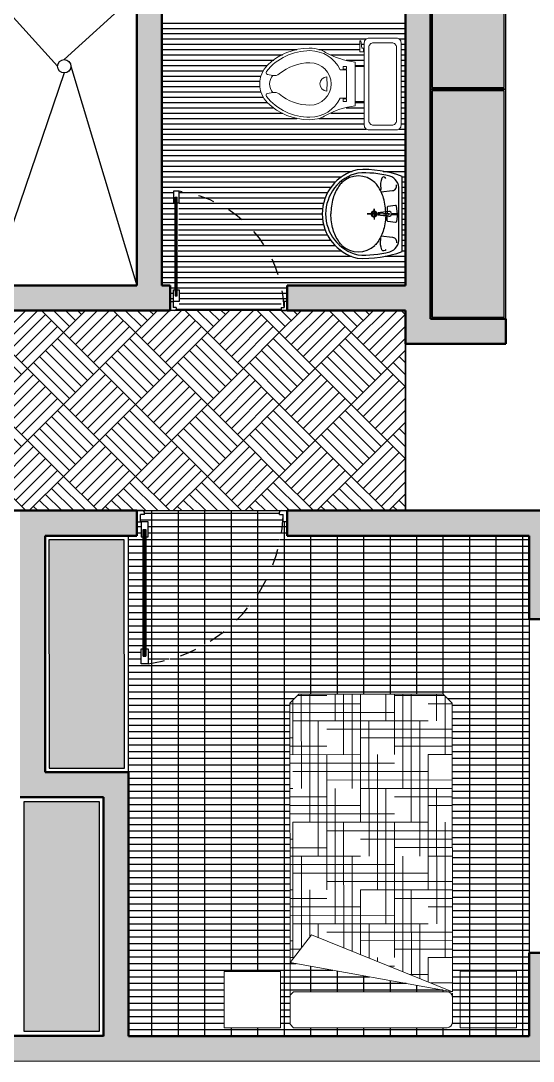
# Model space of a CAD drawing. Header units: millimetres. Extents: x 2999.9 to 3041.9, y 869.6 to 906.3.
# Drawn here: x 3009.52 to 3012.59, y 884.7 to 890.94 of the extents above; entities that cross this region are included whole.
import ezdxf

# ---------------------------------------------------------------- set-up
doc = ezdxf.new("R2010")
doc.units = ezdxf.units.MM
doc.linetypes.add('DASHED2', pattern=[9.525, 6.35, -3.175])
for name, color, linetype in [('1 proyeccion', 253, 'DASHED2'), ('1 puerta 0009', 242, 'Continuous'), ('1 puerta 002', 7, 'Continuous'), ('THIET-BI', 21, 'Continuous')]:
    doc.layers.add(name, color=color, linetype=linetype)
for name, color, linetype, lineweight in [('mori', 166, 'Continuous', 30), ('MOVI', 7, 'Continuous', 9), ('MUEBLES FIJOS', 134, 'Continuous', 9)]:
    doc.layers.add(name, color=color, linetype=linetype, lineweight=lineweight)

msp = doc.modelspace()

# ---------------------------------------------------------------- hatches: boundary and pattern name
h = msp.add_hatch(color=256)
h.dxf.hatch_style = 1
h.set_gradient(color1=(127, 63, 0), color2=(143, 71, 0), one_color=1, tint=0.28, name='CYLINDER')
h.paths.add_polyline_path([(3009.2442, 891.3288), (3009.2442, 891.8788), (3007.6438, 891.8788), (3007.6438, 891.3288)])
h.paths.add_polyline_path([(3009.6942, 886.4601), (3010.1442, 886.4601), (3010.1424, 887.8281), (3009.6924, 887.8281)])
h.paths.add_polyline_path([(3009.9942, 886.2601), (3009.5442, 886.2601), (3009.5442, 884.881), (3009.9942, 884.881)])
h = msp.add_hatch(color=256)
h.dxf.hatch_style = 1
h.set_gradient(color1=(127, 63, 0), color2=(143, 71, 0), one_color=1, tint=0.28, name='CYLINDER')
h.paths.add_polyline_path([(3011.9897, 889.163), (3012.4197, 889.163), (3012.4197, 890.5184), (3011.9897, 890.5184)])
h.paths.add_polyline_path([(3012.4197, 891.8938), (3011.9897, 891.8938), (3011.9897, 890.5384), (3012.4197, 890.5384)])
at = {"layer": '1 puerta 0009'}
h = msp.add_hatch(dxfattribs=at)
h.set_pattern_fill('_USER', color=256, scale=0.003811, angle=135, style=0, pattern_type=0)
h.set_pattern_definition([(45, (0, 0), (-0.0026948625105, 0.0026948625105), [])])
h.paths.add_polyline_path([(3010.4612, 889.3256), (3010.4612, 889.2906), (3010.449, 889.2906), (3010.449, 889.8821), (3010.4612, 889.8821), (3010.4612, 889.8471)])
h = msp.add_hatch(dxfattribs=at)
h.set_pattern_fill('_USER', color=256, scale=0.0049, angle=225, style=0, pattern_type=0)
h.set_pattern_definition([(225, (4159.2044977, 1107.355058), (0.003464823228, -0.003464823228), [])])
h.paths.add_polyline_path([(3010.2732, 887.8456), (3010.2732, 887.8906), (3010.2575, 887.8906), (3010.2575, 887.1301), (3010.2732, 887.1301), (3010.2732, 887.1751)])

# ---------------------------------------------------------------- linework, layer by layer
for p, q in [((3011.9797, 891.9038), (3011.9797, 890.5284)), ((3011.9897, 891.8938), (3011.9897, 890.5384)), ((3012.4197, 890.5384), (3012.4197, 891.8938)), ((3012.4297, 890.5284), (3012.4297, 891.9038)), ((3009.7442, 890.6661), (3009.3492, 891.1038)), ((3009.7842, 890.7061), (3010.2192, 891.1038)), ((3009.8242, 890.6661), (3010.2192, 889.353)), ((3009.7842, 890.6261), (3009.3492, 889.353)), ((3012.4297, 890.5284), (3011.9797, 890.5284)), ((3011.9797, 890.5284), (3011.9797, 889.153)), ((3011.9797, 890.5284), (3012.4297, 890.5284)), ((3011.9897, 890.5384), (3012.4197, 890.5384)), ((3012.4197, 890.5184), (3011.9897, 890.5184)), ((3011.9897, 890.5184), (3011.9897, 889.163)), ((3012.4197, 889.163), (3012.4197, 890.5184)), ((3012.4297, 889.153), (3012.4297, 890.5284)), ((3011.8297, 889.2031), (3007.6188, 889.2031)), ((3011.1192, 889.2031), (3010.4192, 889.203)), ((3011.8297, 888.0031), (3011.8297, 889.2031)), ((3011.9797, 889.153), (3012.4297, 889.153)), ((3011.9897, 889.163), (3012.4197, 889.163)), ((3011.8297, 889.003), (3011.8297, 888.0031)), ((3007.6188, 888.0031), (3011.8297, 888.0031)), ((3010.1692, 887.8531), (3009.6692, 887.8531)), ((3009.6692, 887.8531), (3009.6692, 886.4351)), ((3010.1424, 887.8281), (3009.6924, 887.8281)), ((3009.6924, 887.8281), (3009.6942, 886.4601)), ((3010.1442, 886.4601), (3010.1424, 887.8281)), ((3010.1692, 886.4351), (3010.1692, 887.8531)), ((3009.6692, 886.4351), (3010.1692, 886.4351)), ((3009.6942, 886.4601), (3010.1442, 886.4601)), ((3009.5192, 886.2851), (3010.0192, 886.2851)), ((3009.5442, 884.881), (3009.5442, 886.2601)), ((3009.5442, 886.2601), (3009.9942, 886.2601)), ((3009.9942, 886.2601), (3009.9942, 884.881)), ((3010.0192, 886.2851), (3010.0192, 884.856)), ((3009.9942, 884.881), (3009.5442, 884.881)), ((3010.0192, 884.856), (3009.5192, 884.856))]:
    msp.add_line(p, q)
at = {"color": 252, "linetype": 'Continuous'}
for p, q in [((3010.3692, 890.9252), (3011.8297, 890.9252)), ((3010.3692, 890.8935), (3011.8297, 890.8935)), ((3010.3692, 890.8617), (3011.8297, 890.8617)), ((3010.3692, 890.83), (3011.5938, 890.83)), ((3010.3692, 890.7982), (3011.5559, 890.7982)), ((3011.5642, 890.7982), (3011.5822, 890.7982)), ((3011.7906, 890.83), (3011.8297, 890.83)), ((3011.8022, 890.7982), (3011.8297, 890.7982)), ((3010.3692, 890.7665), (3011.1774, 890.7665)), ((3010.3692, 890.7347), (3011.091, 890.7347)), ((3011.3095, 890.7665), (3011.5559, 890.7665)), ((3011.3822, 890.7347), (3011.5822, 890.7347)), ((3011.8022, 890.7665), (3011.8297, 890.7665)), ((3011.8022, 890.7347), (3011.8297, 890.7347)), ((3010.3692, 890.703), (3011.0394, 890.703)), ((3010.3692, 890.6712), (3011.0009, 890.6712)), ((3011.4741, 890.703), (3011.5822, 890.703)), ((3011.5272, 890.6712), (3011.5822, 890.6712)), ((3011.8022, 890.703), (3011.8297, 890.703)), ((3011.8022, 890.6712), (3011.8297, 890.6712)), ((3010.3692, 890.6395), (3010.9766, 890.6395)), ((3010.3692, 890.6077), (3010.9628, 890.6077)), ((3011.8022, 890.6395), (3011.8297, 890.6395)), ((3011.8022, 890.6077), (3011.8297, 890.6077)), ((3010.3692, 890.576), (3010.9565, 890.576)), ((3010.3692, 890.5442), (3010.9565, 890.5442)), ((3011.8022, 890.576), (3011.8297, 890.576)), ((3011.8022, 890.5442), (3011.8297, 890.5442)), ((3010.3692, 890.5125), (3010.9628, 890.5125)), ((3010.3692, 890.4807), (3010.9767, 890.4807)), ((3011.8022, 890.5125), (3011.8297, 890.5125)), ((3011.8022, 890.4807), (3011.8297, 890.4807)), ((3010.3692, 890.449), (3011.001, 890.449)), ((3010.3692, 890.4172), (3011.0396, 890.4172)), ((3011.4734, 890.4172), (3011.5822, 890.4172)), ((3011.5272, 890.449), (3011.5822, 890.449)), ((3011.8022, 890.449), (3011.8297, 890.449)), ((3011.8022, 890.4172), (3011.8297, 890.4172)), ((3010.3692, 890.3855), (3011.0913, 890.3855)), ((3010.3692, 890.3537), (3011.1779, 890.3537)), ((3011.3088, 890.3537), (3011.5822, 890.3537)), ((3011.3818, 890.3855), (3011.5822, 890.3855)), ((3011.8022, 890.3855), (3011.8297, 890.3855)), ((3011.8022, 890.3537), (3011.8297, 890.3537)), ((3010.3692, 890.322), (3011.5822, 890.322)), ((3010.3692, 890.2902), (3011.594, 890.2902)), ((3011.7904, 890.2902), (3011.8297, 890.2902)), ((3011.8022, 890.322), (3011.8297, 890.322)), ((3010.3692, 890.2585), (3011.8297, 890.2585)), ((3010.3692, 890.2267), (3011.8297, 890.2267)), ((3010.3692, 890.195), (3011.8297, 890.195)), ((3010.3692, 890.1632), (3011.8297, 890.1632)), ((3010.3692, 890.1315), (3011.8297, 890.1315)), ((3010.3692, 890.0997), (3011.8297, 890.0997)), ((3010.3692, 890.068), (3011.8297, 890.068)), ((3010.3692, 890.0362), (3011.5104, 890.0362)), ((3010.3692, 890.0045), (3011.447, 890.0045)), ((3011.6942, 890.0362), (3011.8297, 890.0362)), ((3011.8097, 890.0045), (3011.8297, 890.0045)), ((3010.3692, 889.9727), (3011.4097, 889.9727)), ((3010.3692, 889.941), (3011.3835, 889.941)), ((3011.8097, 889.9727), (3011.8297, 889.9727)), ((3011.8097, 889.941), (3011.8297, 889.941)), ((3010.3692, 889.9092), (3010.4385, 889.9092)), ((3010.3692, 889.8775), (3010.4385, 889.8775)), ((3010.4717, 889.9092), (3010.5047, 889.9092)), ((3010.4717, 889.8775), (3010.6238, 889.8775)), ((3010.5047, 889.9092), (3011.3638, 889.9092)), ((3010.6238, 889.8775), (3011.3485, 889.8775)), ((3011.8097, 889.9092), (3011.8297, 889.9092)), ((3011.8097, 889.8775), (3011.8297, 889.8775)), ((3010.3692, 889.8457), (3010.449, 889.8457)), ((3010.3692, 889.814), (3010.449, 889.814)), ((3010.471, 889.814), (3010.7536, 889.814)), ((3010.4717, 889.8457), (3010.6937, 889.8457)), ((3010.6937, 889.8457), (3011.3392, 889.8457)), ((3010.7536, 889.814), (3011.3336, 889.814)), ((3011.8097, 889.8457), (3011.8297, 889.8457)), ((3011.8097, 889.814), (3011.8297, 889.814)), ((3010.3692, 889.7822), (3010.449, 889.7822)), ((3010.3692, 889.7505), (3010.449, 889.7505)), ((3010.4698, 889.7505), (3010.8428, 889.7505)), ((3010.4704, 889.7822), (3010.7982, 889.7822)), ((3010.7982, 889.7822), (3011.3306, 889.7822)), ((3010.8428, 889.7505), (3011.3334, 889.7505)), ((3011.8097, 889.7822), (3011.8297, 889.7822)), ((3011.8097, 889.7505), (3011.8297, 889.7505)), ((3010.3692, 889.7187), (3010.449, 889.7187)), ((3010.3692, 889.687), (3010.449, 889.687)), ((3010.4685, 889.687), (3010.9056, 889.687)), ((3010.4691, 889.7187), (3010.8755, 889.7187)), ((3010.8755, 889.7187), (3011.3386, 889.7187)), ((3010.9056, 889.687), (3011.348, 889.687)), ((3011.8097, 889.7187), (3011.8297, 889.7187)), ((3011.8097, 889.687), (3011.8297, 889.687)), ((3010.3692, 889.6552), (3010.449, 889.6552)), ((3010.3692, 889.6235), (3010.449, 889.6235)), ((3010.4672, 889.6235), (3010.9598, 889.6235)), ((3010.4678, 889.6552), (3010.9357, 889.6552)), ((3010.9357, 889.6552), (3011.3628, 889.6552)), ((3010.9598, 889.6235), (3011.3819, 889.6235)), ((3011.8097, 889.6552), (3011.8297, 889.6552)), ((3011.8097, 889.6235), (3011.8297, 889.6235)), ((3010.3692, 889.5917), (3010.449, 889.5917)), ((3010.3692, 889.56), (3010.449, 889.56)), ((3010.4659, 889.56), (3011.0002, 889.56)), ((3010.4666, 889.5917), (3010.98, 889.5917)), ((3010.98, 889.5917), (3011.4074, 889.5917)), ((3011.0002, 889.56), (3011.4443, 889.56)), ((3011.8097, 889.5917), (3011.8297, 889.5917)), ((3011.8097, 889.56), (3011.8297, 889.56)), ((3010.3692, 889.5282), (3010.449, 889.5282)), ((3010.3692, 889.4965), (3010.449, 889.4965)), ((3010.4647, 889.4965), (3011.0338, 889.4965)), ((3010.4653, 889.5282), (3011.0204, 889.5282)), ((3011.0204, 889.5282), (3011.5047, 889.5282)), ((3011.0338, 889.4965), (3011.8297, 889.4965)), ((3011.7073, 889.5282), (3011.8297, 889.5282)), ((3010.3692, 889.4647), (3010.449, 889.4647)), ((3010.3692, 889.433), (3010.449, 889.433)), ((3010.4634, 889.433), (3011.0587, 889.433)), ((3010.464, 889.4647), (3011.0462, 889.4647)), ((3011.0462, 889.4647), (3011.8297, 889.4647)), ((3011.0587, 889.433), (3011.8297, 889.433)), ((3010.3692, 889.4012), (3010.449, 889.4012)), ((3010.3692, 889.3695), (3010.449, 889.3695)), ((3010.4621, 889.3695), (3011.0786, 889.3695)), ((3010.4627, 889.4012), (3011.0712, 889.4012)), ((3011.0712, 889.4012), (3011.8297, 889.4012)), ((3011.0786, 889.3695), (3011.8297, 889.3695)), ((3010.4192, 889.3377), (3010.449, 889.3377)), ((3010.4192, 889.306), (3010.4385, 889.306)), ((3010.4615, 889.3377), (3011.0844, 889.3377)), ((3010.4717, 889.306), (3011.0903, 889.306)), ((3011.0844, 889.3377), (3011.1192, 889.3377)), ((3011.0903, 889.306), (3011.1192, 889.306)), ((3010.4192, 889.2742), (3010.4385, 889.2742)), ((3010.4717, 889.2742), (3011.0961, 889.2742)), ((3010.4717, 889.2425), (3011.0842, 889.2425)), ((3011.0961, 889.2742), (3011.1192, 889.2742)), ((3010.4542, 889.2107), (3011.0842, 889.2107))]:
    msp.add_line(p, q, dxfattribs=at)
at = {"color": 251, "linetype": 'Continuous'}
for p, q in [((3009.3845, 889.0346), (3009.5531, 889.2031)), ((3009.4205, 888.9986), (3009.6249, 889.2031)), ((3009.4564, 888.9627), (3009.6719, 889.1782)), ((3009.7797, 889.0705), (3009.6471, 889.2031)), ((3009.8156, 889.1064), (3009.7189, 889.2031)), ((3009.7797, 889.0705), (3009.9123, 889.2031)), ((3009.8515, 889.1423), (3009.7907, 889.2031)), ((3009.8156, 889.0346), (3009.9841, 889.2031)), ((3009.8515, 888.9986), (3010.056, 889.2031)), ((3009.8874, 889.1782), (3009.8626, 889.2031)), ((3009.8874, 888.9627), (3010.103, 889.1782)), ((3010.2107, 889.0705), (3010.0781, 889.2031)), ((3010.2466, 889.1064), (3010.1499, 889.2031)), ((3010.2107, 889.0705), (3010.3434, 889.2031)), ((3010.2826, 889.1423), (3010.2218, 889.2031)), ((3010.2466, 889.0346), (3010.4152, 889.2031)), ((3010.2826, 888.9986), (3010.487, 889.2031)), ((3010.3185, 889.1782), (3010.2936, 889.2031)), ((3010.3185, 888.9627), (3010.534, 889.1782)), ((3010.6418, 889.0705), (3010.5092, 889.2031)), ((3010.6777, 889.1064), (3010.581, 889.2031)), ((3010.6418, 889.0705), (3010.7744, 889.2031)), ((3010.7136, 889.1423), (3010.6528, 889.2031)), ((3010.6777, 889.0346), (3010.8462, 889.2031)), ((3010.7136, 888.9986), (3010.9181, 889.2031)), ((3010.7495, 889.1782), (3010.7247, 889.2031)), ((3010.7495, 888.9627), (3010.9651, 889.1782)), ((3011.0728, 889.0705), (3010.9402, 889.2031)), ((3011.1088, 889.1064), (3011.012, 889.2031)), ((3011.0728, 889.0705), (3011.2055, 889.2031)), ((3011.1447, 889.1423), (3011.0839, 889.2031)), ((3011.1088, 889.0346), (3011.2773, 889.2031)), ((3011.1447, 888.9986), (3011.3491, 889.2031)), ((3011.1806, 889.1782), (3011.1557, 889.2031)), ((3011.1806, 888.9627), (3011.3961, 889.1782)), ((3011.5039, 889.0705), (3011.3713, 889.2031)), ((3011.5398, 889.1064), (3011.4431, 889.2031)), ((3011.5039, 889.0705), (3011.6365, 889.2031)), ((3011.5757, 889.1423), (3011.5149, 889.2031)), ((3011.5398, 889.0346), (3011.7084, 889.2031)), ((3011.5757, 888.9986), (3011.7802, 889.2031)), ((3011.6116, 889.1782), (3011.5868, 889.2031)), ((3011.6116, 888.9627), (3011.8272, 889.1782)), ((3011.8297, 889.1757), (3011.8023, 889.2031)), ((3009.4923, 888.9268), (3009.7078, 889.1423)), ((3009.5282, 888.8909), (3009.7438, 889.1064)), ((3009.9234, 888.9268), (3010.1389, 889.1423)), ((3009.9593, 888.8909), (3010.1748, 889.1064)), ((3010.3544, 888.9268), (3010.5699, 889.1423)), ((3010.3903, 888.8909), (3010.6059, 889.1064)), ((3010.7855, 888.9268), (3011.001, 889.1423)), ((3010.8214, 888.8909), (3011.0369, 889.1064)), ((3011.2165, 888.9268), (3011.432, 889.1423)), ((3011.2524, 888.8909), (3011.468, 889.1064)), ((3011.6476, 888.9268), (3011.8297, 889.1089)), ((3009.5641, 888.855), (3009.3486, 889.0705)), ((3009.5641, 888.855), (3009.7797, 889.0705)), ((3009.9952, 888.855), (3009.7797, 889.0705)), ((3009.9952, 888.855), (3010.2107, 889.0705)), ((3010.4263, 888.855), (3010.2107, 889.0705)), ((3010.4263, 888.855), (3010.6418, 889.0705)), ((3010.8573, 888.855), (3010.6418, 889.0705)), ((3010.8573, 888.855), (3011.0728, 889.0705)), ((3011.2884, 888.855), (3011.0728, 889.0705)), ((3011.2884, 888.855), (3011.5039, 889.0705)), ((3011.7194, 888.855), (3011.5039, 889.0705)), ((3009.5282, 888.819), (3009.3127, 889.0346)), ((3009.9234, 888.7831), (3009.7078, 888.9986)), ((3009.9593, 888.819), (3009.7438, 889.0346)), ((3010.3544, 888.7831), (3010.1389, 888.9986)), ((3010.3903, 888.819), (3010.1748, 889.0346)), ((3010.7855, 888.7831), (3010.5699, 888.9986)), ((3010.8214, 888.819), (3010.6059, 889.0346)), ((3011.2165, 888.7831), (3011.001, 888.9986)), ((3011.2524, 888.819), (3011.0369, 889.0346)), ((3011.6476, 888.7831), (3011.432, 888.9986)), ((3011.6835, 888.819), (3011.468, 889.0346)), ((3011.6835, 888.8909), (3011.8297, 889.0371)), ((3009.8515, 888.7113), (3009.636, 888.9268)), ((3009.8874, 888.7472), (3009.6719, 888.9627)), ((3010.2826, 888.7113), (3010.067, 888.9268)), ((3010.3185, 888.7472), (3010.103, 888.9627)), ((3010.7136, 888.7113), (3010.4981, 888.9268)), ((3010.7495, 888.7472), (3010.534, 888.9627)), ((3011.1447, 888.7113), (3010.9291, 888.9268)), ((3011.1806, 888.7472), (3010.9651, 888.9627)), ((3011.5757, 888.7113), (3011.3602, 888.9268)), ((3011.6116, 888.7472), (3011.3961, 888.9627)), ((3011.7194, 888.855), (3011.8297, 888.9652)), ((3011.8297, 888.8884), (3011.7913, 888.9268)), ((3011.8297, 888.9602), (3011.8272, 888.9627)), ((3009.8156, 888.6753), (3009.6001, 888.8909)), ((3010.2466, 888.6753), (3010.0311, 888.8909)), ((3010.6777, 888.6753), (3010.4622, 888.8909)), ((3011.1088, 888.6753), (3010.8932, 888.8909)), ((3011.5398, 888.6753), (3011.3243, 888.8909)), ((3011.8297, 888.8165), (3011.7553, 888.8909)), ((3009.3486, 888.6394), (3009.5641, 888.855)), ((3009.3845, 888.6035), (3009.6001, 888.819)), ((3009.7797, 888.6394), (3009.5641, 888.855)), ((3009.7797, 888.6394), (3009.9952, 888.855)), ((3009.8156, 888.6035), (3010.0311, 888.819)), ((3010.2107, 888.6394), (3009.9952, 888.855)), ((3010.2107, 888.6394), (3010.4263, 888.855)), ((3010.2466, 888.6035), (3010.4622, 888.819)), ((3010.6418, 888.6394), (3010.4263, 888.855)), ((3010.6418, 888.6394), (3010.8573, 888.855)), ((3010.6777, 888.6035), (3010.8932, 888.819)), ((3011.0728, 888.6394), (3010.8573, 888.855)), ((3011.0728, 888.6394), (3011.2884, 888.855)), ((3011.1088, 888.6035), (3011.3243, 888.819)), ((3011.5039, 888.6394), (3011.2884, 888.855)), ((3011.5039, 888.6394), (3011.7194, 888.855)), ((3011.5398, 888.6035), (3011.7553, 888.819)), ((3011.8297, 888.7447), (3011.7194, 888.855)), ((3009.4205, 888.5676), (3009.636, 888.7831)), ((3009.4564, 888.5317), (3009.6719, 888.7472)), ((3009.8515, 888.5676), (3010.067, 888.7831)), ((3009.8874, 888.5317), (3010.103, 888.7472)), ((3010.2826, 888.5676), (3010.4981, 888.7831)), ((3010.3185, 888.5317), (3010.534, 888.7472)), ((3010.7136, 888.5676), (3010.9291, 888.7831)), ((3010.7495, 888.5317), (3010.9651, 888.7472)), ((3011.1447, 888.5676), (3011.3602, 888.7831)), ((3011.1806, 888.5317), (3011.3961, 888.7472)), ((3011.5757, 888.5676), (3011.7913, 888.7831)), ((3011.6116, 888.5317), (3011.8272, 888.7472)), ((3009.4923, 888.4957), (3009.7078, 888.7113)), ((3009.5282, 888.4598), (3009.7438, 888.6753)), ((3009.9234, 888.4957), (3010.1389, 888.7113)), ((3009.9593, 888.4598), (3010.1748, 888.6753)), ((3010.3544, 888.4957), (3010.5699, 888.7113)), ((3010.3903, 888.4598), (3010.6059, 888.6753)), ((3010.7855, 888.4957), (3011.001, 888.7113)), ((3010.8214, 888.4598), (3011.0369, 888.6753)), ((3011.2165, 888.4957), (3011.432, 888.7113)), ((3011.2524, 888.4598), (3011.468, 888.6753)), ((3011.6476, 888.4957), (3011.8297, 888.6779)), ((3009.5641, 888.4239), (3009.3486, 888.6394)), ((3009.5641, 888.4239), (3009.7797, 888.6394)), ((3009.9952, 888.4239), (3009.7797, 888.6394)), ((3009.9952, 888.4239), (3010.2107, 888.6394)), ((3010.4263, 888.4239), (3010.2107, 888.6394)), ((3010.4263, 888.4239), (3010.6418, 888.6394)), ((3010.8573, 888.4239), (3010.6418, 888.6394)), ((3010.8573, 888.4239), (3011.0728, 888.6394)), ((3011.2884, 888.4239), (3011.0728, 888.6394)), ((3011.2884, 888.4239), (3011.5039, 888.6394)), ((3011.7194, 888.4239), (3011.5039, 888.6394)), ((3009.5282, 888.388), (3009.3127, 888.6035)), ((3009.9234, 888.3521), (3009.7078, 888.5676)), ((3009.9593, 888.388), (3009.7438, 888.6035)), ((3010.3544, 888.3521), (3010.1389, 888.5676)), ((3010.3903, 888.388), (3010.1748, 888.6035)), ((3010.7855, 888.3521), (3010.5699, 888.5676)), ((3010.8214, 888.388), (3010.6059, 888.6035)), ((3011.2165, 888.3521), (3011.001, 888.5676)), ((3011.2524, 888.388), (3011.0369, 888.6035)), ((3011.6476, 888.3521), (3011.432, 888.5676)), ((3011.6835, 888.388), (3011.468, 888.6035)), ((3011.6835, 888.4598), (3011.8297, 888.606)), ((3009.8515, 888.2802), (3009.636, 888.4957)), ((3009.8874, 888.3161), (3009.6719, 888.5317)), ((3010.2826, 888.2802), (3010.067, 888.4957)), ((3010.3185, 888.3161), (3010.103, 888.5317)), ((3010.7136, 888.2802), (3010.4981, 888.4957)), ((3010.7495, 888.3161), (3010.534, 888.5317)), ((3011.1447, 888.2802), (3010.9291, 888.4957)), ((3011.1806, 888.3161), (3010.9651, 888.5317)), ((3011.5757, 888.2802), (3011.3602, 888.4957)), ((3011.6116, 888.3161), (3011.3961, 888.5317)), ((3011.7194, 888.4239), (3011.8297, 888.5342)), ((3011.8297, 888.4573), (3011.7913, 888.4957)), ((3011.8297, 888.5291), (3011.8272, 888.5317)), ((3009.3486, 888.2084), (3009.5641, 888.4239)), ((3009.7797, 888.2084), (3009.5641, 888.4239)), ((3009.8156, 888.2443), (3009.6001, 888.4598)), ((3009.7797, 888.2084), (3009.9952, 888.4239)), ((3010.2107, 888.2084), (3009.9952, 888.4239)), ((3010.2466, 888.2443), (3010.0311, 888.4598)), ((3010.2107, 888.2084), (3010.4263, 888.4239)), ((3010.6418, 888.2084), (3010.4263, 888.4239)), ((3010.6777, 888.2443), (3010.4622, 888.4598)), ((3010.6418, 888.2084), (3010.8573, 888.4239)), ((3011.0728, 888.2084), (3010.8573, 888.4239)), ((3011.1088, 888.2443), (3010.8932, 888.4598)), ((3011.0728, 888.2084), (3011.2884, 888.4239)), ((3011.5039, 888.2084), (3011.2884, 888.4239)), ((3011.5398, 888.2443), (3011.3243, 888.4598)), ((3011.5039, 888.2084), (3011.7194, 888.4239)), ((3011.8297, 888.3136), (3011.7194, 888.4239)), ((3011.8297, 888.3855), (3011.7553, 888.4598)), ((3009.3845, 888.1725), (3009.6001, 888.388)), ((3009.8156, 888.1725), (3010.0311, 888.388)), ((3010.2466, 888.1725), (3010.4622, 888.388)), ((3010.6777, 888.1725), (3010.8932, 888.388)), ((3011.1088, 888.1725), (3011.3243, 888.388)), ((3011.5398, 888.1725), (3011.7553, 888.388)), ((3009.4205, 888.1365), (3009.636, 888.3521)), ((3009.4564, 888.1006), (3009.6719, 888.3161)), ((3009.8515, 888.1365), (3010.067, 888.3521)), ((3009.8874, 888.1006), (3010.103, 888.3161)), ((3010.2826, 888.1365), (3010.4981, 888.3521)), ((3010.3185, 888.1006), (3010.534, 888.3161)), ((3010.7136, 888.1365), (3010.9291, 888.3521)), ((3010.7495, 888.1006), (3010.9651, 888.3161)), ((3011.1447, 888.1365), (3011.3602, 888.3521)), ((3011.1806, 888.1006), (3011.3961, 888.3161)), ((3011.5757, 888.1365), (3011.7913, 888.3521)), ((3011.6116, 888.1006), (3011.8272, 888.3161)), ((3009.4923, 888.0647), (3009.7078, 888.2802)), ((3009.5282, 888.0288), (3009.7438, 888.2443)), ((3009.9234, 888.0647), (3010.1389, 888.2802)), ((3009.9593, 888.0288), (3010.1748, 888.2443)), ((3010.3544, 888.0647), (3010.5699, 888.2802)), ((3010.3903, 888.0288), (3010.6059, 888.2443)), ((3010.7855, 888.0647), (3011.001, 888.2802)), ((3010.8214, 888.0288), (3011.0369, 888.2443)), ((3011.2165, 888.0647), (3011.432, 888.2802)), ((3011.2524, 888.0288), (3011.468, 888.2443)), ((3011.6476, 888.0647), (3011.8297, 888.2468)), ((3009.5539, 888.0031), (3009.3486, 888.2084)), ((3009.5744, 888.0031), (3009.7797, 888.2084)), ((3009.9131, 888.0031), (3009.7438, 888.1725)), ((3009.9849, 888.0031), (3009.7797, 888.2084)), ((3010.0055, 888.0031), (3010.2107, 888.2084)), ((3010.3442, 888.0031), (3010.1748, 888.1725)), ((3010.416, 888.0031), (3010.2107, 888.2084)), ((3010.4365, 888.0031), (3010.6418, 888.2084)), ((3010.7752, 888.0031), (3010.6059, 888.1725)), ((3010.8471, 888.0031), (3010.6418, 888.2084)), ((3010.8676, 888.0031), (3011.0728, 888.2084)), ((3011.2063, 888.0031), (3011.0369, 888.1725)), ((3011.2781, 888.0031), (3011.0728, 888.2084)), ((3011.2986, 888.0031), (3011.5039, 888.2084)), ((3011.6373, 888.0031), (3011.468, 888.1725)), ((3011.7092, 888.0031), (3011.5039, 888.2084)), ((3011.6835, 888.0288), (3011.8297, 888.175)), ((3009.8413, 888.0031), (3009.7078, 888.1365)), ((3010.2723, 888.0031), (3010.1389, 888.1365)), ((3010.7034, 888.0031), (3010.5699, 888.1365)), ((3011.1344, 888.0031), (3011.001, 888.1365)), ((3011.5655, 888.0031), (3011.432, 888.1365)), ((3009.6976, 888.0031), (3009.636, 888.0647)), ((3009.7694, 888.0031), (3009.6719, 888.1006)), ((3010.1286, 888.0031), (3010.067, 888.0647)), ((3010.2005, 888.0031), (3010.103, 888.1006)), ((3010.5597, 888.0031), (3010.4981, 888.0647)), ((3010.6315, 888.0031), (3010.534, 888.1006)), ((3010.9907, 888.0031), (3010.9291, 888.0647)), ((3011.0626, 888.0031), (3010.9651, 888.1006)), ((3011.4218, 888.0031), (3011.3602, 888.0647)), ((3011.4936, 888.0031), (3011.3961, 888.1006)), ((3011.7297, 888.0031), (3011.8297, 888.1031)), ((3011.8297, 888.0263), (3011.7913, 888.0647)), ((3011.8297, 888.0981), (3011.8272, 888.1006)), ((3009.6257, 888.0031), (3009.6001, 888.0288)), ((3010.0568, 888.0031), (3010.0311, 888.0288)), ((3010.2642, 887.9884), (3011.0742, 887.9884)), ((3010.3094, 887.0905), (3010.3094, 888.0031)), ((3010.4878, 888.0031), (3010.4622, 888.0288)), ((3010.4682, 887.1309), (3010.4682, 888.0031)), ((3010.6269, 887.2046), (3010.6269, 888.0031)), ((3010.7857, 887.3217), (3010.7857, 888.0031)), ((3010.9189, 888.0031), (3010.8932, 888.0288)), ((3010.9444, 887.5101), (3010.9444, 888.0031)), ((3011.3499, 888.0031), (3011.3243, 888.0288)), ((3011.781, 888.0031), (3011.7553, 888.0288)), ((3010.2417, 887.9487), (3011.0927, 887.9487)), ((3011.1032, 884.8538), (3011.1032, 887.9356)), ((3010.2192, 887.909), (3010.244, 887.909)), ((3010.2192, 887.8693), (3010.244, 887.8693)), ((3010.2867, 887.909), (3011.0877, 887.909)), ((3010.2867, 887.8693), (3011.0827, 887.8693)), ((3011.0817, 887.8693), (3011.1192, 887.8693)), ((3011.089, 887.909), (3011.1192, 887.909)), ((3010.1692, 887.8296), (3010.2575, 887.8296)), ((3010.2732, 887.8296), (3011.0744, 887.8296)), ((3011.0778, 887.8296), (3012.5692, 887.8296)), ((3011.2619, 886.9039), (3011.2619, 887.8531)), ((3011.4207, 886.904), (3011.4207, 887.8531)), ((3011.5794, 886.904), (3011.5794, 887.8531)), ((3011.7382, 886.9041), (3011.7382, 887.8531)), ((3011.8969, 886.9042), (3011.8969, 887.8531)), ((3012.0557, 886.9039), (3012.0557, 887.8531)), ((3012.2144, 884.8538), (3012.2144, 887.8531)), ((3012.3732, 884.8538), (3012.3732, 887.8531)), ((3012.5319, 884.8538), (3012.5319, 887.8531)), ((3010.1692, 887.7899), (3010.2575, 887.7899)), ((3010.1692, 887.7502), (3010.2575, 887.7502)), ((3010.2732, 887.7899), (3011.0671, 887.7899)), ((3010.2732, 887.7502), (3011.0554, 887.7502)), ((3011.0582, 887.7502), (3012.5692, 887.7502)), ((3011.0676, 887.7899), (3012.5692, 887.7899)), ((3010.1692, 887.7105), (3010.2575, 887.7105)), ((3010.2732, 887.7105), (3011.0431, 887.7105)), ((3011.0426, 887.7105), (3012.5692, 887.7105)), ((3010.1692, 887.6709), (3010.2575, 887.6709)), ((3010.1692, 887.6312), (3010.2575, 887.6312)), ((3010.2732, 887.6709), (3011.0309, 887.6709)), ((3010.2732, 887.6312), (3011.0114, 887.6312)), ((3011.0124, 887.6312), (3012.5692, 887.6312)), ((3011.027, 887.6709), (3012.5692, 887.6709)), ((3010.1692, 887.5915), (3010.2575, 887.5915)), ((3010.1692, 887.5518), (3010.2575, 887.5518)), ((3010.2732, 887.5915), (3010.9958, 887.5915)), ((3010.2732, 887.5518), (3010.971, 887.5518)), ((3010.9717, 887.5518), (3012.5692, 887.5518)), ((3010.992, 887.5915), (3012.5692, 887.5915)), ((3010.1692, 887.5121), (3010.2575, 887.5121)), ((3010.2732, 887.5121), (3010.9457, 887.5121)), ((3010.9444, 885.2419), (3010.9444, 887.5043)), ((3010.9504, 887.5121), (3012.5692, 887.5121)), ((3010.1692, 887.4724), (3010.2575, 887.4724)), ((3010.1692, 887.4327), (3010.2575, 887.4327)), ((3010.2732, 887.4724), (3010.9203, 887.4724)), ((3010.2732, 887.4327), (3010.8903, 887.4327)), ((3010.8937, 887.4327), (3012.5692, 887.4327)), ((3010.9204, 887.4724), (3012.5692, 887.4724)), ((3010.1692, 887.393), (3010.2575, 887.393)), ((3010.2732, 887.393), (3010.8602, 887.393)), ((3010.856, 887.393), (3012.5692, 887.393)), ((3010.1692, 887.3534), (3010.2575, 887.3534)), ((3010.1692, 887.3137), (3010.2575, 887.3137)), ((3010.2732, 887.3534), (3010.8184, 887.3534)), ((3010.2732, 887.3137), (3010.7807, 887.3137)), ((3010.7771, 887.3137), (3012.5692, 887.3137)), ((3010.7857, 885.2419), (3010.7857, 887.319)), ((3010.8199, 887.3534), (3012.5692, 887.3534)), ((3010.1692, 887.274), (3010.2575, 887.274)), ((3010.2732, 887.274), (3010.7282, 887.274)), ((3010.7343, 887.274), (3012.5692, 887.274)), ((3010.1692, 887.2343), (3010.2575, 887.2343)), ((3010.1692, 887.1946), (3010.2575, 887.1946)), ((3010.2732, 887.2343), (3010.6725, 887.2343)), ((3010.2732, 887.1946), (3010.6115, 887.1946)), ((3010.6111, 887.1946), (3012.5692, 887.1946)), ((3010.6269, 884.8538), (3010.6269, 887.2018)), ((3010.6729, 887.2343), (3012.5692, 887.2343)), ((3010.1692, 887.1549), (3010.244, 887.1549)), ((3010.1692, 887.1152), (3010.244, 887.1152)), ((3010.2867, 887.1549), (3010.5238, 887.1549)), ((3010.2867, 887.1152), (3010.4131, 887.1152)), ((3010.4183, 887.1152), (3012.5692, 887.1152)), ((3010.4682, 884.8538), (3010.4682, 887.1296)), ((3010.5251, 887.1549), (3012.5692, 887.1549)), ((3010.1692, 887.0755), (3012.5692, 887.0755)), ((3010.3094, 884.8538), (3010.3094, 887.0903)), ((3010.1692, 887.0359), (3012.5692, 887.0359)), ((3010.1692, 886.9962), (3012.5692, 886.9962)), ((3010.1692, 886.9565), (3012.5692, 886.9565)), ((3010.1692, 886.9168), (3012.5692, 886.9168)), ((3010.1692, 886.8771), (3011.1637, 886.8771)), ((3012.0825, 886.8771), (3012.5692, 886.8771)), ((3010.1692, 886.8374), (3011.1365, 886.8374)), ((3012.1095, 886.8374), (3012.5692, 886.8374)), ((3010.1692, 886.7977), (3011.1365, 886.7977)), ((3010.1692, 886.758), (3011.1365, 886.758)), ((3012.1095, 886.7977), (3012.5692, 886.7977)), ((3012.1095, 886.758), (3012.5692, 886.758)), ((3010.1692, 886.7184), (3011.1365, 886.7184)), ((3010.1692, 886.6787), (3011.1366, 886.6787)), ((3012.1095, 886.7184), (3012.5692, 886.7184)), ((3012.1095, 886.6787), (3012.5692, 886.6787)), ((3010.1692, 886.639), (3011.1366, 886.639)), ((3012.1095, 886.639), (3012.5692, 886.639)), ((3010.1692, 886.5993), (3011.1366, 886.5993)), ((3010.1692, 886.5596), (3011.1366, 886.5596)), ((3012.1096, 886.5993), (3012.5692, 886.5993)), ((3012.1096, 886.5596), (3012.5692, 886.5596)), ((3010.1692, 886.5199), (3011.1366, 886.5199)), ((3012.1096, 886.5199), (3012.5692, 886.5199)), ((3010.1692, 886.4802), (3011.1366, 886.4802)), ((3010.1692, 886.4405), (3011.1366, 886.4405)), ((3012.1096, 886.4802), (3012.5692, 886.4802)), ((3012.1096, 886.4405), (3012.5692, 886.4405)), ((3010.1692, 886.4009), (3011.1366, 886.4009)), ((3012.1096, 886.4009), (3012.5692, 886.4009)), ((3010.1692, 886.3612), (3011.1367, 886.3612)), ((3010.1692, 886.3215), (3011.1367, 886.3215)), ((3012.1096, 886.3612), (3012.5692, 886.3612)), ((3012.1097, 886.3215), (3012.5692, 886.3215)), ((3010.1692, 886.2818), (3011.1367, 886.2818)), ((3010.1692, 886.2421), (3011.1367, 886.2421)), ((3012.1097, 886.2818), (3012.5692, 886.2818)), ((3012.1097, 886.2421), (3012.5692, 886.2421)), ((3010.1692, 886.2024), (3011.1367, 886.2024)), ((3012.1097, 886.2024), (3012.5692, 886.2024)), ((3010.1692, 886.1627), (3011.1367, 886.1627)), ((3010.1692, 886.123), (3011.1367, 886.123)), ((3012.1097, 886.1627), (3012.5692, 886.1627)), ((3012.1097, 886.123), (3012.5692, 886.123)), ((3010.1692, 886.0834), (3011.1368, 886.0834)), ((3012.1097, 886.0834), (3012.5692, 886.0834)), ((3010.1692, 886.0437), (3011.1368, 886.0437)), ((3010.1692, 886.004), (3011.1368, 886.004)), ((3012.1097, 886.0437), (3012.5692, 886.0437)), ((3012.1098, 886.004), (3012.5692, 886.004)), ((3010.1692, 885.9643), (3011.1368, 885.9643)), ((3012.1098, 885.9643), (3012.5692, 885.9643)), ((3010.1692, 885.9246), (3011.1368, 885.9246)), ((3010.1692, 885.8849), (3011.1368, 885.8849)), ((3012.1098, 885.9246), (3012.5692, 885.9246)), ((3012.1098, 885.8849), (3012.5692, 885.8849)), ((3010.1692, 885.8452), (3011.1368, 885.8452)), ((3010.1692, 885.8055), (3011.1369, 885.8055)), ((3012.1098, 885.8452), (3012.5692, 885.8452)), ((3012.1098, 885.8055), (3012.5692, 885.8055)), ((3010.1692, 885.7659), (3011.1369, 885.7659)), ((3012.1098, 885.7659), (3012.5692, 885.7659)), ((3010.1692, 885.7262), (3011.1369, 885.7262)), ((3010.1692, 885.6865), (3011.1369, 885.6865)), ((3012.1099, 885.7262), (3012.5692, 885.7262)), ((3012.1099, 885.6865), (3012.5692, 885.6865)), ((3010.1692, 885.6468), (3011.1369, 885.6468)), ((3012.1099, 885.6468), (3012.5692, 885.6468)), ((3010.1692, 885.6071), (3011.1369, 885.6071)), ((3010.1692, 885.5674), (3011.1369, 885.5674)), ((3012.1099, 885.6071), (3012.5692, 885.6071)), ((3012.1099, 885.5674), (3012.5692, 885.5674)), ((3010.1692, 885.5277), (3011.137, 885.5277)), ((3012.1099, 885.5277), (3012.5692, 885.5277)), ((3010.1692, 885.488), (3011.137, 885.488)), ((3010.1692, 885.4484), (3011.137, 885.4484)), ((3012.1099, 885.488), (3012.5692, 885.488)), ((3012.11, 885.4484), (3012.5692, 885.4484)), ((3010.1692, 885.4087), (3011.137, 885.4087)), ((3010.1692, 885.369), (3011.137, 885.369)), ((3012.11, 885.4087), (3012.5692, 885.4087)), ((3012.11, 885.369), (3012.5692, 885.369)), ((3010.1692, 885.3293), (3011.137, 885.3293)), ((3012.11, 885.3293), (3012.5692, 885.3293)), ((3010.1692, 885.2896), (3011.1733, 885.2896)), ((3010.1692, 885.2499), (3011.393, 885.2499)), ((3011.2619, 885.1202), (3011.2619, 885.2736)), ((3011.4207, 885.1202), (3011.4207, 885.2449)), ((3012.11, 885.2896), (3012.5692, 885.2896)), ((3012.11, 885.2499), (3012.5692, 885.2499)), ((3010.1692, 885.2102), (3010.7426, 885.2102)), ((3011.0807, 885.2102), (3011.6128, 885.2102)), ((3011.5794, 885.1203), (3011.5794, 885.2163)), ((3011.7382, 885.1203), (3011.7382, 885.1876)), ((3012.11, 885.2102), (3012.5692, 885.2102)), ((3010.1692, 885.1705), (3010.7426, 885.1705)), ((3010.1692, 885.1309), (3010.7426, 885.1309)), ((3011.0807, 885.1705), (3011.8326, 885.1705)), ((3011.0807, 885.1309), (3012.0524, 885.1309)), ((3011.8969, 885.1204), (3011.8969, 885.1589)), ((3012.0557, 885.1204), (3012.0557, 885.1303)), ((3012.1101, 885.1705), (3012.5692, 885.1705)), ((3012.1101, 885.1309), (3012.5692, 885.1309)), ((3010.1692, 885.0912), (3010.7426, 885.0912)), ((3011.0808, 885.0912), (3011.1371, 885.0912)), ((3012.1098, 885.0912), (3012.5692, 885.0912)), ((3010.1692, 885.0515), (3010.7427, 885.0515)), ((3010.1692, 885.0118), (3010.7427, 885.0118)), ((3011.0808, 885.0515), (3011.1371, 885.0515)), ((3011.0808, 885.0118), (3011.1371, 885.0118)), ((3012.1101, 885.0515), (3012.5692, 885.0515)), ((3012.1101, 885.0118), (3012.5692, 885.0118)), ((3010.1692, 884.9721), (3010.7427, 884.9721)), ((3010.1692, 884.9324), (3010.7427, 884.9324)), ((3011.0808, 884.9721), (3011.1371, 884.9721)), ((3011.0808, 884.9324), (3011.1372, 884.9324)), ((3012.1097, 884.9324), (3012.5692, 884.9324)), ((3012.1101, 884.9721), (3012.5692, 884.9721)), ((3010.1692, 884.8927), (3012.5692, 884.8927)), ((3010.7857, 884.8538), (3010.7857, 884.9038)), ((3010.9444, 884.8538), (3010.9444, 884.9038)), ((3011.2619, 884.8538), (3011.2619, 884.9039)), ((3011.4207, 884.8538), (3011.4207, 884.904)), ((3011.5794, 884.8538), (3011.5794, 884.904)), ((3011.7382, 884.8538), (3011.7382, 884.9041)), ((3011.8969, 884.8538), (3011.8969, 884.9042)), ((3012.0557, 884.8538), (3012.0557, 884.9042))]:
    msp.add_line(p, q, dxfattribs=at)
at = {"color": 41, "lineweight": 30}
msp.add_line((3012.5692, 887.3531), (3012.5692, 885.3538), dxfattribs=at)
msp.add_circle((3009.7842, 890.6661), 0.04)
at = {"linetype": 'Continuous'}
for points in [[(3011.8297, 889.353), (3011.8297, 891.9038), (3011.9797, 889.003)], [(3011.9797, 889.153), (3011.8297, 891.9038), (3011.9797, 891.9038)], [(3011.9797, 889.003), (3011.8297, 891.9038), (3011.9797, 889.153)], [(3011.1192, 889.2031), (3011.1192, 889.353), (3011.8297, 889.2031)], [(3011.8297, 889.2031), (3011.1192, 889.353), (3011.8297, 889.353)], [(3011.8297, 889.2031), (3011.8297, 889.353), (3011.9797, 889.003)], [(3011.8297, 889.003), (3011.8297, 889.2031), (3011.9797, 889.003)], [(3011.9797, 889.003), (3011.9797, 889.153), (3012.4297, 889.003)], [(3012.4297, 889.003), (3011.9797, 889.153), (3012.4297, 889.153)], [(3009.5192, 887.8531), (3009.5192, 888.0031), (3009.6692, 886.2851)], [(3009.6692, 887.8531), (3009.5192, 888.0031), (3009.6692, 888.0031)], [(3009.6692, 886.2851), (3009.5192, 888.0031), (3009.6692, 886.4351)], [(3009.6692, 886.4351), (3009.5192, 888.0031), (3009.6692, 887.8531)], [(3009.6692, 887.8531), (3009.6692, 888.0031), (3010.2192, 887.8531)], [(3010.2192, 887.8531), (3009.6692, 888.0031), (3010.2192, 888.0031)], [(3011.1192, 887.8531), (3011.1192, 888.0031), (3012.5692, 887.8531)], [(3012.5692, 887.8531), (3011.1192, 888.0031), (3012.5692, 888.0031)], [(3012.5692, 887.8531), (3012.5692, 888.0031), (3012.7192, 887.3531)], [(3012.7192, 887.8531), (3012.5692, 888.0031), (3012.7192, 888.0031)], [(3012.7192, 887.3531), (3012.5692, 888.0031), (3012.7192, 887.8531)], [(3009.5192, 886.2851), (3009.5192, 887.8531), (3009.6692, 886.2851)], [(3012.5692, 887.3531), (3012.5692, 887.8531), (3012.7192, 887.3531)], [(3009.6692, 886.2851), (3009.6692, 886.4351), (3010.0192, 886.2851)], [(3010.0192, 886.2851), (3009.6692, 886.4351), (3010.0192, 886.4351)], [(3010.0192, 886.2851), (3010.0192, 886.4351), (3010.1692, 884.7038)], [(3010.1692, 884.8538), (3010.0192, 886.4351), (3010.1692, 886.4351)], [(3010.1692, 884.7038), (3010.0192, 886.4351), (3010.1692, 884.8538)], [(3010.0192, 884.856), (3010.0192, 886.2851), (3010.1692, 884.7038)], [(3012.5692, 884.8538), (3012.5692, 885.3538), (3012.7192, 884.7038)], [(3012.7192, 884.8538), (3012.5692, 885.3538), (3012.7192, 885.3538)], [(3012.7192, 884.7038), (3012.5692, 885.3538), (3012.7192, 884.8538)], [(3010.0192, 884.7038), (3006.9192, 884.8538), (3010.0192, 884.856)], [(3006.9192, 884.7038), (3006.9192, 884.8538), (3010.0192, 884.7038)], [(3010.0192, 884.7038), (3010.0192, 884.856), (3010.1692, 884.7038)], [(3010.1692, 884.7038), (3010.1692, 884.8538), (3012.5692, 884.7038)], [(3012.5692, 884.7038), (3010.1692, 884.8538), (3012.5692, 884.8538)], [(3012.5692, 884.7038), (3012.5692, 884.8538), (3012.7192, 884.7038)]]:
    msp.add_solid(points, dxfattribs=at)
at = {"color": 0, "linetype": 'Continuous'}
for points in [[(3010.2192, 891.2538), (3010.2192, 891.3038), (3010.2692, 889.2031)], [(3010.2692, 889.2031), (3010.2192, 891.3038), (3010.2692, 891.3038)], [(3010.2692, 889.2031), (3010.2692, 891.3038), (3010.3192, 889.2031)], [(3010.3192, 889.2031), (3010.2692, 891.3038), (3010.3192, 891.3038)], [(3010.3192, 889.2031), (3010.3192, 891.3038), (3010.3692, 889.2031)], [(3010.3692, 889.353), (3010.3192, 891.3038), (3010.3692, 891.3038)], [(3010.3692, 889.2031), (3010.3192, 891.3038), (3010.3692, 889.353)], [(3010.2192, 891.1038), (3010.2192, 891.2538), (3010.2692, 889.2031)], [(3010.2192, 889.353), (3010.2192, 891.1038), (3010.2692, 889.2031)], [(3007.6188, 889.2031), (3007.6188, 889.353), (3010.2192, 889.2031)], [(3010.2192, 889.2031), (3007.6188, 889.353), (3010.2192, 889.353)], [(3010.2192, 889.2031), (3010.2192, 889.353), (3010.2692, 889.2031)], [(3010.3692, 889.2031), (3010.3692, 889.353), (3010.4192, 889.2031)], [(3010.4192, 889.2031), (3010.3692, 889.353), (3010.4192, 889.353)]]:
    msp.add_solid(points, dxfattribs=at)
at = {"layer": '1 proyeccion', "ltscale": 0.005}
for centre, radius, start, end in [((3010.3712, 889.193), 0.731, 2.16084, 82.09927), ((3010.1575, 888.016), 0.9399, 277.90073, 357.83916)]:
    msp.add_arc(centre, radius, start, end, dxfattribs=at)
at = {"layer": '1 puerta 002'}
for p, q in [((3010.449, 889.8821), (3010.4612, 889.8821)), ((3010.4612, 889.8471), (3010.4612, 889.8821)), ((3010.4192, 889.2031), (3010.4192, 889.2556)), ((3010.4192, 889.2556), (3010.4367, 889.2556)), ((3010.4367, 889.2556), (3010.4367, 889.2206)), ((3011.1192, 889.2556), (3011.1017, 889.2556)), ((3011.1017, 889.2556), (3011.1017, 889.2206)), ((3011.1192, 889.2031), (3011.1192, 889.2556)), ((3010.4472, 889.2031), (3010.4192, 889.2031)), ((3010.4542, 889.2206), (3010.4367, 889.2206)), ((3010.4542, 889.2206), (3010.4542, 889.2101)), ((3011.0842, 889.2206), (3011.0842, 889.2101)), ((3011.0842, 889.2206), (3011.1017, 889.2206)), ((3011.0912, 889.2031), (3011.1192, 889.2031)), ((3010.2192, 888.0031), (3010.2192, 887.9356)), ((3010.2552, 888.0031), (3010.2192, 888.0031)), ((3010.2642, 887.9806), (3010.2642, 887.9941)), ((3011.0742, 887.9806), (3011.0742, 887.9941)), ((3011.0832, 888.0031), (3011.1192, 888.0031)), ((3011.1192, 888.0031), (3011.1192, 887.9356)), ((3010.2192, 887.9356), (3010.2417, 887.9356)), ((3010.2417, 887.9356), (3010.2417, 887.9806)), ((3010.2642, 887.9806), (3010.2417, 887.9806)), ((3011.0742, 887.9806), (3011.0967, 887.9806)), ((3011.0967, 887.9356), (3011.0967, 887.9806)), ((3011.1192, 887.9356), (3011.0967, 887.9356)), ((3010.2732, 887.1751), (3010.2732, 887.1301)), ((3010.2575, 887.1301), (3010.2732, 887.1301))]:
    msp.add_line(p, q, dxfattribs=at)
for points in [[(3010.4612, 889.3256), (3010.4612, 889.8471), (3010.4717, 889.8471), (3010.4717, 889.9171), (3010.4385, 889.9171), (3010.4385, 889.8471), (3010.449, 889.8471)], [(3010.2732, 887.8456), (3010.2732, 887.1751), (3010.2867, 887.1751), (3010.2867, 887.0851), (3010.244, 887.0851), (3010.244, 887.1751), (3010.2575, 887.1751)]]:
    msp.add_lwpolyline(points, dxfattribs=at)
for points in [[(3010.449, 889.2906), (3010.4612, 889.2906), (3010.4612, 889.3256), (3010.4717, 889.3256), (3010.4717, 889.2556), (3010.4385, 889.2556), (3010.4385, 889.3256), (3010.449, 889.3256), (3010.449, 889.8471), (3010.449, 889.8821)], [(3010.2575, 887.8906), (3010.2732, 887.8906), (3010.2732, 887.8456), (3010.2867, 887.8456), (3010.2867, 887.9356), (3010.244, 887.9356), (3010.244, 887.8456), (3010.2575, 887.8456), (3010.2575, 887.1751), (3010.2575, 887.1301)]]:
    msp.add_lwpolyline(points, close=True, dxfattribs=at)
for centre, radius, start, end in [((3010.4472, 889.2101), 0.007, 270, 0), ((3011.0912, 889.2101), 0.007, 180, 270), ((3010.2552, 887.9941), 0.009, 0, 90), ((3011.0832, 887.9941), 0.009, 90, 180)]:
    msp.add_arc(centre, radius, start, end, dxfattribs=at)
at = {"layer": 'mori', "color": 152, "lineweight": 50}
for p, q in [((3010.3692, 891.9038), (3010.3692, 889.353)), ((3011.8297, 891.9038), (3011.8297, 889.353)), ((3011.9797, 891.9038), (3011.9797, 889.153)), ((3010.2192, 889.353), (3010.2192, 891.1038)), ((3007.6188, 889.353), (3010.2192, 889.353)), ((3010.3692, 889.353), (3010.4192, 889.353)), ((3010.4192, 889.2031), (3010.4192, 889.353)), ((3011.1192, 889.353), (3011.8297, 889.353)), ((3011.1192, 889.2031), (3011.1192, 889.353)), ((3007.6188, 889.203), (3010.4192, 889.203)), ((3011.1192, 889.2031), (3011.8297, 889.2031)), ((3011.8297, 889.2031), (3011.8297, 889.003)), ((3011.9797, 889.153), (3012.4297, 889.153)), ((3012.4297, 889.003), (3012.4297, 889.153)), ((3011.8297, 889.003), (3012.4297, 889.003)), ((3009.4692, 888.0031), (3010.2192, 888.0031)), ((3010.2192, 887.8531), (3010.2192, 888.0031)), ((3011.1192, 888.0031), (3015.8692, 888.0031)), ((3011.1192, 888.0031), (3011.1192, 887.8531)), ((3009.6692, 887.8531), (3009.6692, 886.4351)), ((3009.6692, 887.8531), (3010.2192, 887.8531)), ((3011.1192, 887.8531), (3012.5692, 887.8531)), ((3012.5692, 887.8531), (3012.5692, 887.3531)), ((3012.5692, 887.8531), (3012.5692, 887.3531)), ((3012.5692, 887.8531), (3012.5692, 887.3531)), ((3012.5692, 887.3531), (3012.7192, 887.3531)), ((3010.1692, 886.4351), (3009.6692, 886.4351)), ((3010.1692, 886.4351), (3010.1692, 884.8538)), ((3010.0192, 886.2851), (3009.5192, 886.2851)), ((3010.0192, 886.2851), (3010.0192, 884.8538)), ((3012.5692, 885.3538), (3012.5692, 884.8538)), ((3012.5692, 885.3538), (3012.5692, 884.867)), ((3012.5692, 885.3538), (3012.5692, 884.867)), ((3012.5692, 885.3538), (3012.7192, 885.3538)), ((3006.9192, 884.8538), (3010.0192, 884.856)), ((3010.1692, 884.8538), (3012.5692, 884.8538))]:
    msp.add_line(p, q, dxfattribs=at)
at = {"layer": 'mori', "color": 152, "lineweight": 20}
msp.add_line((3038.7192, 884.7038), (3003.8192, 884.7038), dxfattribs=at)
at = {"layer": 'MOVI', "color": 255}
for p, q in [((3011.1365, 886.8498), (3011.1905, 886.9039)), ((3011.154, 886.8674), (3011.1541, 886.5407)), ((3011.182, 886.8954), (3011.3567, 886.8955)), ((3011.1905, 886.9039), (3012.0554, 886.9042)), ((3011.2047, 886.9039), (3011.2049, 886.338)), ((3011.2554, 886.9039), (3011.2556, 886.1353)), ((3011.4074, 886.904), (3011.4074, 886.7435)), ((3011.4581, 886.904), (3011.4582, 886.5408)), ((3011.5087, 886.904), (3011.5089, 886.3381)), ((3011.5594, 886.904), (3011.5597, 886.1354)), ((3011.7114, 886.9041), (3011.7115, 886.7436)), ((3011.7621, 886.9041), (3011.7622, 886.5409)), ((3011.7621, 886.8956), (3012.0639, 886.8957)), ((3011.8128, 886.9041), (3011.813, 886.3382)), ((3011.8635, 886.9041), (3011.8637, 886.1355)), ((3012.0155, 886.9042), (3012.0155, 886.7437)), ((3012.0554, 886.9042), (3012.1095, 886.8502)), ((3012.0662, 886.8934), (3012.0663, 886.541)), ((3011.137, 885.2962), (3011.1365, 886.8498)), ((3011.1365, 886.8447), (3011.5594, 886.8449)), ((3011.9648, 886.845), (3012.1095, 886.8451)), ((3012.1095, 886.8502), (3012.1101, 885.1204)), ((3011.1365, 886.794), (3011.7622, 886.7943)), ((3011.1541, 886.7434), (3011.9649, 886.7436)), ((3011.3061, 886.7434), (3011.3064, 885.9326)), ((3011.6101, 886.7435), (3011.6104, 885.9327)), ((3011.9142, 886.7436), (3011.9145, 885.9328)), ((3011.3568, 886.6928), (3012.1095, 886.693)), ((3011.1366, 886.642), (3011.1541, 886.642)), ((3011.5595, 886.6422), (3012.1095, 886.6423)), ((3011.1366, 886.5913), (3011.3568, 886.5914)), ((3011.7622, 886.5916), (3012.1096, 886.5917)), ((3011.1366, 886.5407), (3011.5595, 886.5408)), ((3011.1366, 886.49), (3011.7623, 886.4902)), ((3011.3568, 886.5407), (3011.3571, 885.7299)), ((3011.6609, 886.5408), (3011.6612, 885.73)), ((3011.9649, 886.5409), (3012.1096, 886.541)), ((3011.9649, 886.5409), (3011.9652, 885.7301)), ((3011.1542, 886.4393), (3011.965, 886.4396)), ((3011.3569, 886.3887), (3012.1096, 886.389)), ((3011.1367, 886.338), (3011.1542, 886.338)), ((3011.4076, 886.338), (3011.4079, 885.5272)), ((3011.5596, 886.3381), (3012.1096, 886.3383)), ((3011.7116, 886.3382), (3011.7119, 885.5273)), ((3012.0157, 886.3383), (3012.016, 885.5275)), ((3011.1367, 886.2873), (3011.3569, 886.2874)), ((3011.7623, 886.2875), (3012.1097, 886.2876)), ((3011.965, 886.2369), (3012.1097, 886.2369)), ((3011.1367, 886.2366), (3011.5596, 886.2368)), ((3011.1367, 886.1859), (3011.7624, 886.1861)), ((3011.1543, 886.1353), (3011.9651, 886.1355)), ((3011.1543, 886.1353), (3011.1546, 885.3244)), ((3011.4583, 886.1354), (3011.4586, 885.3827)), ((3011.7624, 886.1355), (3011.7627, 885.3247)), ((3012.0664, 886.1356), (3012.0667, 885.3248)), ((3011.357, 886.0847), (3012.1097, 886.0849)), ((3011.1368, 886.0339), (3011.1543, 886.0339)), ((3011.5597, 886.034), (3012.1098, 886.0342)), ((3011.1368, 885.9832), (3011.357, 885.9833)), ((3011.1368, 885.9325), (3011.5597, 885.9327)), ((3011.205, 885.9326), (3011.2052, 885.3833)), ((3011.5091, 885.9327), (3011.5093, 885.3623)), ((3011.7624, 885.9834), (3012.1098, 885.9836)), ((3011.8131, 885.9328), (3011.8134, 885.2399)), ((3011.9652, 885.9328), (3012.1098, 885.9329)), ((3011.1368, 885.8819), (3011.7625, 885.8821)), ((3011.1544, 885.8312), (3011.9652, 885.8315)), ((3011.3571, 885.7806), (3012.1098, 885.7809)), ((3011.1369, 885.7298), (3011.1544, 885.7299)), ((3011.1369, 885.6792), (3011.3571, 885.6792)), ((3011.2558, 885.7299), (3011.2559, 885.448)), ((3011.5598, 885.73), (3012.1099, 885.7302)), ((3011.5598, 885.73), (3011.56, 885.3419)), ((3011.7625, 885.6794), (3012.1099, 885.6795)), ((3011.8639, 885.7301), (3011.8641, 885.2195)), ((3011.1369, 885.6285), (3011.5599, 885.6286)), ((3011.9653, 885.6288), (3012.1099, 885.6288)), ((3011.1369, 885.5778), (3011.7626, 885.578)), ((3011.1545, 885.5272), (3011.9653, 885.5274)), ((3011.3065, 885.5272), (3011.3065, 885.444)), ((3011.6106, 885.5273), (3011.6106, 885.3215)), ((3011.9146, 885.5274), (3011.9147, 885.1991)), ((3011.2656, 885.4604), (3011.137, 885.2962)), ((3012.1101, 885.1204), (3011.2656, 885.4604)), ((3011.3572, 885.4765), (3012.1099, 885.4768)), ((3011.137, 885.4258), (3011.1545, 885.4258)), ((3011.137, 885.3751), (3011.1988, 885.3751)), ((3011.5599, 885.4259), (3012.11, 885.4261)), ((3011.7626, 885.3753), (3012.11, 885.3755)), ((3011.137, 885.3244), (3011.1592, 885.3244)), ((3011.6613, 885.3246), (3011.6613, 885.3011)), ((3011.9654, 885.3247), (3012.11, 885.3248)), ((3011.9654, 885.3247), (3011.9654, 885.1787)), ((3012.1101, 885.1204), (3011.137, 885.2962)), ((3011.1371, 885.0985), (3011.137, 885.2962)), ((3011.7288, 885.274), (3011.7627, 885.274)), ((3011.8545, 885.2233), (3011.9654, 885.2234)), ((3011.1587, 885.1201), (3011.1371, 885.0985)), ((3011.1587, 885.1201), (3012.0776, 885.1204)), ((3011.9803, 885.1727), (3012.1101, 885.1728)), ((3012.106, 885.1221), (3012.1101, 885.1221)), ((3011.1372, 884.9255), (3011.1371, 885.0985)), ((3012.1101, 885.088), (3012.1101, 885.1124)), ((3012.1101, 884.9366), (3012.1101, 885.088)), ((3011.1372, 884.9255), (3011.1588, 884.9039)), ((3011.1588, 884.9039), (3012.0779, 884.9042))]:
    msp.add_line(p, q, dxfattribs=at)
for points in [[(3011.0808, 884.9039), (3010.7427, 884.9038), (3010.7426, 885.2419), (3011.0807, 885.242)], [(3012.1559, 884.9042), (3012.494, 884.9044), (3012.4939, 885.2425), (3012.1558, 885.2424)]]:
    msp.add_lwpolyline(points, close=True, dxfattribs=at)
for centre, start, end in [((3012.0776, 885.088), 0.01996, 90.01996), ((3012.0777, 884.9367), 270.39139, 359.90729)]:
    msp.add_arc(centre, 0.0324, start, end, dxfattribs=at)
at = {"layer": 'MUEBLES FIJOS', "color": 7, "lineweight": 0}
for p, q in [((3011.5272, 890.4557), (3011.5272, 890.6647)), ((3011.4641, 890.6487), (3011.4641, 890.6449)), ((3011.4672, 890.6487), (3011.4672, 890.6449)), ((3011.4641, 890.4717), (3011.4641, 890.4755)), ((3011.4672, 890.4717), (3011.4672, 890.4755))]:
    msp.add_line(p, q, dxfattribs=at)
for points in [[(3011.5779, 890.7746), (3011.5779, 890.7526), (3011.5559, 890.7526), (3011.5559, 890.8186), (3011.5619, 890.8186), (3011.5669, 890.7746)], [(3011.4564, 890.6487), (3011.4564, 890.6646), (3011.475, 890.6646), (3011.475, 890.6487)], [(3011.4564, 890.4717), (3011.4564, 890.4557), (3011.475, 890.4557), (3011.475, 890.4717)]]:
    msp.add_lwpolyline(points, close=True, dxfattribs=at)
for points in [[(3011.8022, 890.8077, 0.414214), (3011.7747, 890.8352), (3011.6097, 890.8352, 0.414214), (3011.5822, 890.8077), (3011.5822, 890.3127, 0.414214), (3011.6097, 890.2852), (3011.7747, 890.2852, 0.414214), (3011.8022, 890.3127)], [(3011.7472, 890.8077, -0.414214), (3011.7747, 890.7802), (3011.7747, 890.3402, -0.414214), (3011.7472, 890.3127), (3011.6372, 890.3127, -0.414214), (3011.6097, 890.3402), (3011.6097, 890.5602), (3011.6097, 890.7802, -0.414214), (3011.6372, 890.8077)], [(3011.4748, 890.6449), (3011.4371, 890.6449, 0.290987), (3011.2563, 890.7598, 0.226314), (3010.9954, 890.6353, 0.553968), (3011.0015, 890.6175), (3011.0346, 890.6115, 0.219171), (3011.0722, 890.62, -0.176769), (3011.2563, 890.6872, -1), (3011.2563, 890.4331, -0.176769), (3011.0722, 890.5003, 0.219171), (3011.0346, 890.5088), (3011.0015, 890.5029, 0.553968), (3010.9954, 890.485, 0.226314), (3011.2563, 890.3605, 0.290987), (3011.4371, 890.4755), (3011.4748, 890.4755)], [(3011.3567, 890.6031, 0.397359), (3011.316, 890.5604, 0.400132), (3011.3567, 890.5172, 0.053149)]]:
    msp.add_lwpolyline(points, format="xyb", close=True, dxfattribs=at)
for points in [[(3011.5822, 890.4557), (3011.5272, 890.4557), (3011.5272, 890.4296, 0.090297), (3011.349, 890.3714, -0.081724), (3011.317, 890.3556, -0.073017), (3011.2523, 890.3457, -0.195353), (3011.002, 890.4473, -0.199209), (3010.9552, 890.5602, -0.199209), (3011.002, 890.6731, -0.195353), (3011.2523, 890.7747, -0.073017), (3011.317, 890.7648, -0.081724), (3011.349, 890.749, 0.090297), (3011.5272, 890.6908), (3011.5272, 890.6647), (3011.5822, 890.6647)], [(3011.0345, 890.6116, 0.188903), (3011.0143, 890.5602, 0.188903), (3011.0345, 890.5088)]]:
    msp.add_lwpolyline(points, format="xyb", dxfattribs=at)
at = {"layer": 'THIET-BI', "color": 254}
for p, q in [((3011.6406, 889.7815), (3011.6406, 889.8126)), ((3011.6406, 889.8126), (3011.6406, 889.7489)), ((3011.7295, 889.7959), (3011.6627, 889.7877)), ((3011.6406, 889.7815), (3011.5987, 889.7815)), ((3011.5987, 889.7815), (3011.6763, 889.7815)), ((3011.6406, 889.7815), (3011.6003, 889.7815)), ((3011.6003, 889.7815), (3011.6732, 889.7815)), ((3011.6627, 889.7877), (3011.732, 889.7846)), ((3011.6627, 889.7749), (3011.732, 889.7779)), ((3011.7295, 889.7667), (3011.6627, 889.7749)), ((3011.732, 889.7846), (3011.732, 889.7801)), ((3011.732, 889.7779), (3011.732, 889.7824))]:
    msp.add_line(p, q, dxfattribs=at)
msp.add_lwpolyline([(3011.5398, 889.5163, 0.104931), (3011.8097, 889.5563), (3011.8097, 890.0063, 0.104931), (3011.5398, 890.0463, 0.789862)], format="xyb", close=True, dxfattribs=at)
for points in [[(3011.7352, 890.0085, 0.07626), (3011.5428, 890.0264, 0.784399), (3011.5428, 889.5361, 0.098754)], [(3011.7109, 889.9942, 0.714157), (3011.6876, 889.9957, 0.14855), (3011.6814, 889.9352, -0.307941), (3011.6768, 889.9243, 0.108948)], [(3011.4473, 889.9693, 0.036954), (3011.4302, 889.9484, 0.082088), (3011.3953, 889.8751, 0.070372), (3011.3821, 889.7815, 0.070372)], [(3011.7109, 889.7813, 0.000185), (3011.7109, 889.7815, 0.070372), (3011.6977, 889.8751, 0.082088), (3011.6628, 889.9484, 0.036954), (3011.6457, 889.9693, 0.134876)], [(3011.6814, 889.9135), (3011.7512, 889.9212, 0.459808), (3011.7745, 889.9554, 0.64626)], [(3011.7897, 889.6262), (3011.7897, 889.9363, 0.098754)], [(3011.7813, 889.7814), (3011.7754, 889.8275, 0.368294), (3011.77, 889.8324), (3011.7233, 889.8261, 0.407548), (3011.7199, 889.8216), (3011.7199, 889.7863)], [(3011.349, 889.7813, 0.075833), (3011.349, 889.7813)], [(3011.349, 889.7813, 0.070137), (3011.349, 889.7813)], [(3011.4473, 889.5937, -0.036954), (3011.4302, 889.6147, -0.082088), (3011.3953, 889.6879, -0.070372), (3011.3821, 889.7815, -0.070372)], [(3011.7109, 889.7813, -0.000185), (3011.7109, 889.781, -0.070372), (3011.6977, 889.6874, -0.082088), (3011.6628, 889.6142, -0.036954), (3011.6457, 889.5932, -0.134876)], [(3011.7813, 889.7812), (3011.7754, 889.735, -0.368294), (3011.77, 889.7301), (3011.7233, 889.7365, -0.407548), (3011.7199, 889.7409), (3011.7199, 889.7763)], [(3011.7446, 889.7844), (3011.7809, 889.7844, -0.489286), (3011.7836, 889.781, -0.411473)], [(3011.7446, 889.7781), (3011.7809, 889.7781, 0.489286), (3011.7836, 889.7816, 0.411473)], [(3011.7109, 889.5684, -0.714157), (3011.6876, 889.5668, -0.14855), (3011.6814, 889.6273, 0.307941), (3011.6768, 889.6382, -0.108948)], [(3011.6814, 889.6491), (3011.7512, 889.6413, -0.459808), (3011.7745, 889.6072, -0.64626)], [(3011.5428, 889.5361, 0.07626), (3011.7352, 889.5541)]]:
    msp.add_lwpolyline(points, format="xyb", dxfattribs=at)
for centre, radius, start, end in [((3011.5465, 889.8669), 0.142, 46.19016, 133.80984), ((3011.7093, 889.9322), 0.0805, 357.11463, 71.22879), ((3011.6406, 889.7815), 0.0173, 359.17695, 180.82305), ((3011.6406, 889.7815), 0.0128, 358.88475, 181.11525), ((3011.7307, 889.7814), 0.0145, 359.63157, 94.84688), ((3011.6406, 889.781), 0.0173, 179.17695, 0.82305), ((3011.6406, 889.781), 0.0128, 178.88475, 1.11525), ((3011.7307, 889.7812), 0.0145, 265.15312, 0.36843), ((3011.7093, 889.6303), 0.0805, 288.77121, 2.88537), ((3011.5465, 889.6956), 0.142, 226.19016, 313.80984)]:
    msp.add_arc(centre, radius, start, end, dxfattribs=at)

doc.saveas('drawing.dxf')
